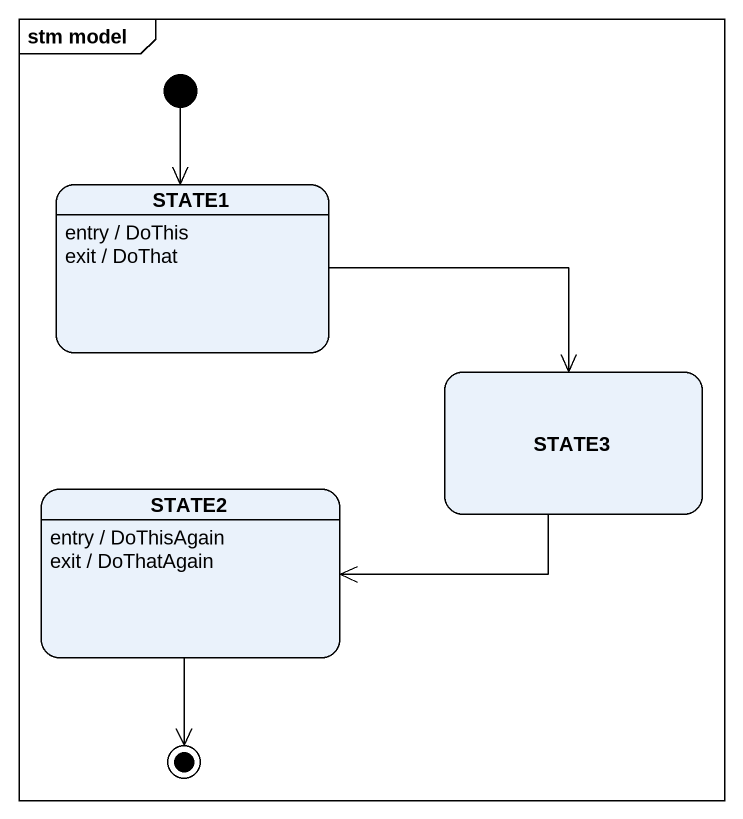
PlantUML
@startuml
mainframe stm model
hide empty description
state STATE1
STATE1 : entry / DoThis
STATE1 : exit / DoThat
state STATE3
state STATE2
STATE2 : entry / DoThisAgain
STATE2 : exit / DoThatAgain
[*] --> STATE1
STATE1 -right-> STATE3
STATE3 -left-> STATE2
STATE2 --> [*]
@enduml
